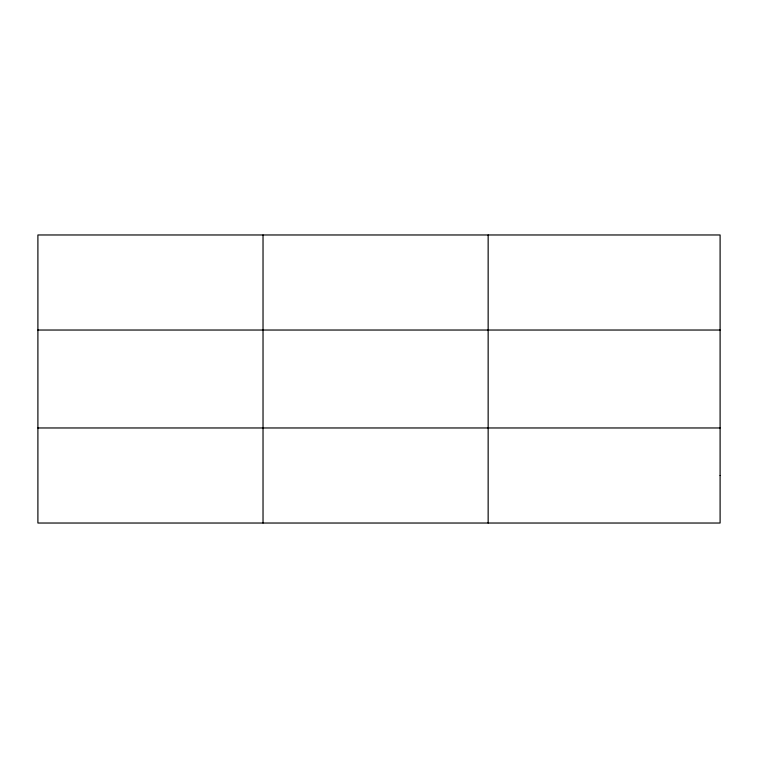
<?xml version="1.0" encoding="UTF-8"?>
<svg xmlns="http://www.w3.org/2000/svg" width="758" height="758" viewBox="0 0 758 758"><rect width="100%" height="100%" fill="white"/><g stroke="black" fill="none" stroke-linecap="round" stroke-linejoin="round"><path stroke-width="1.14" d="M263.026 523.029L263.026 234.971M488.152 523.029L488.152 234.971M37.9 330.033L720.1 330.033M37.9 427.967L720.1 427.967M720.1 475.503L720.1 523.029L37.9 523.029L37.9 234.971L720.1 234.971L720.1 475.503"/></g></svg>
